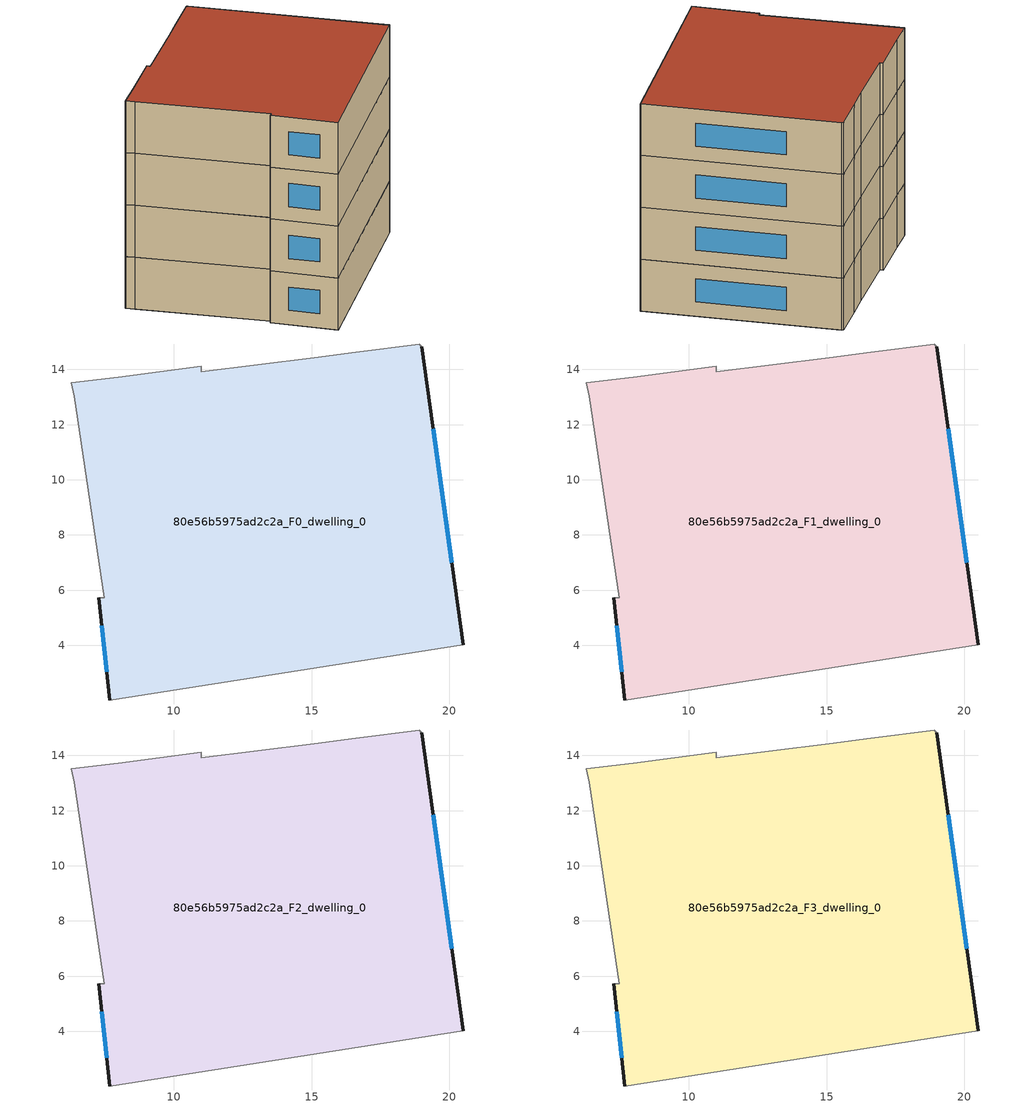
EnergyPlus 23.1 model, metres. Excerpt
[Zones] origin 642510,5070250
80e56b5975ad2c2a_F0_dwelling_0
 floor ground (EU_floor_Construction): 20.5,4.01 19,14.82 18.9,14.92 16.6,14.62 15.1,14.42 10.99,13.92 10.99,14.12 7.99,13.72 6.29,13.53 6.39,13.03 7.49,5.72 7.29,5.72 7.69,2.02 z0
 wall outside (EU_wall_Construction): 19,14.82 20.5,4.01 / 7.69,2.02 7.29,5.72 z0:3
 wall adiabatic (EU_wall_Construction): 20.5,4.01 7.69,2.02 / 7.29,5.72 7.49,5.72 6.39,13.03 6.29,13.53 7.99,13.72 10.99,14.12 10.99,13.92 15.1,14.42 16.6,14.62 18.9,14.92 19,14.82 z0:3
 window (EU_Window_Construction): 19.41,11.85 20.09,6.99 / 7.58,3.04 7.4,4.7 z0.83:2.17
80e56b5975ad2c2a_F1_dwelling_0
 floor to 80e56b5975ad2c2a_F0_dwelling_0 (EU_floor_Construction): 20.5,4.01 19,14.82 18.9,14.92 16.6,14.62 15.1,14.42 10.99,13.92 10.99,14.12 7.99,13.72 6.29,13.53 6.39,13.03 7.49,5.72 7.29,5.72 7.69,2.02 z3
 wall outside (EU_wall_Construction): 19,14.82 20.5,4.01 / 7.69,2.02 7.29,5.72 z3:6
 wall adiabatic (EU_wall_Construction): 20.5,4.01 7.69,2.02 / 7.29,5.72 7.49,5.72 6.39,13.03 6.29,13.53 7.99,13.72 10.99,14.12 10.99,13.92 15.1,14.42 16.6,14.62 18.9,14.92 19,14.82 z3:6
 window (EU_Window_Construction): 19.41,11.85 20.09,6.99 / 7.58,3.04 7.4,4.7 z3.83:5.17
80e56b5975ad2c2a_F2_dwelling_0
 floor to 80e56b5975ad2c2a_F1_dwelling_0 (EU_floor_Construction): 20.5,4.01 19,14.82 18.9,14.92 16.6,14.62 15.1,14.42 10.99,13.92 10.99,14.12 7.99,13.72 6.29,13.53 6.39,13.03 7.49,5.72 7.29,5.72 7.69,2.02 z6
 wall outside (EU_wall_Construction): 19,14.82 20.5,4.01 / 7.69,2.02 7.29,5.72 z6:9
 wall adiabatic (EU_wall_Construction): 20.5,4.01 7.69,2.02 / 7.29,5.72 7.49,5.72 6.39,13.03 6.29,13.53 7.99,13.72 10.99,14.12 10.99,13.92 15.1,14.42 16.6,14.62 18.9,14.92 19,14.82 z6:9
 window (EU_Window_Construction): 19.41,11.85 20.09,6.99 / 7.58,3.04 7.4,4.7 z6.83:8.17
80e56b5975ad2c2a_F3_dwelling_0
 floor to 80e56b5975ad2c2a_F2_dwelling_0 (EU_floor_Construction): 20.5,4.01 19,14.82 18.9,14.92 16.6,14.62 15.1,14.42 10.99,13.92 10.99,14.12 7.99,13.72 6.29,13.53 6.39,13.03 7.49,5.72 7.29,5.72 7.69,2.02 z9
 wall outside (EU_wall_Construction): 19,14.82 20.5,4.01 / 7.69,2.02 7.29,5.72 z9:12
 wall adiabatic (EU_wall_Construction): 20.5,4.01 7.69,2.02 / 7.29,5.72 7.49,5.72 6.39,13.03 6.29,13.53 7.99,13.72 10.99,14.12 10.99,13.92 15.1,14.42 16.6,14.62 18.9,14.92 19,14.82 z9:12
 window (EU_Window_Construction): 19.41,11.85 20.09,6.99 / 7.58,3.04 7.4,4.7 z9.83:11.17
 roof outside (EU_roof_Construction): 19,14.82 20.5,4.01 7.69,2.02 7.29,5.72 7.49,5.72 6.39,13.03 6.29,13.53 7.99,13.72 10.99,14.12 10.99,13.92 15.1,14.42 16.6,14.62 18.9,14.92 z12
[Building]
EU S2 Campaign: North Axis=0; Terrain=City; Solar Distribution=FullExterior
[Site:Location]
Lyon-Bron: Latitude=45.75; Longitude=5; Time Zone=1; Elevation=198
[SizingPeriod:WeatherFileDays]
AnnualSizingPeriod: Begin Month=1; Begin Day of Month=1; End Month=12; End Day of Month=31; Day of Week for Start Day=Monday; Use Weather File Daylight Saving Period=No; Use Weather File Rain and Snow Indicators=No
[MATERIAL]
EU_InternalMass_Material: Roughness=MediumRough; Thickness=0.1; Conductivity=1; Density=1800; Specific Heat=900; Thermal Absorptance=0.9; Solar Absorptance=0.7; Visible Absorptance=0.7
[MATERIAL:NOMASS] Roughness=MediumRough; Thermal Absorptance=0.9; Solar Absorptance=0.7; Visible Absorptance=0.7
Name | Thermal Resistance
EU_wall_NoMass | 0.87146
EU_roof_NoMass | 0.842276
EU_floor_NoMass | 0.496999
[WINDOWMATERIAL:SIMPLEGLAZINGSYSTEM]
EU_Window_SimpleGlazing: UFactor=2.2525; Solar Heat Gain Coefficient=0.76; Visible Transmittance=0.76
[CONSTRUCTION]
EU_wall_Construction: EU_wall_NoMass
EU_roof_Construction: EU_roof_NoMass
EU_floor_Construction: EU_floor_NoMass
EU_InternalMass_Construction: EU_InternalMass_Material
EU_Window_Construction: EU_Window_SimpleGlazing
[ZONE] Type=1; Multiplier=1; Ceiling Height=autocalculate; Floor Area=autocalculate; Part of Total Floor Area=Yes
Name | Volume
80e56b5975ad2c2a_F0_dwelling_0; 80e56b5975ad2c2a_F1_dwelling_0; 80e56b5975ad2c2a_F2_dwelling_0 | 431.683
80e56b5975ad2c2a_F3_dwelling_0 | 1726.73
[INTERNALMASS] Construction=EU_InternalMass_Construction; Surface Area=143.894
Name | Zone or ZoneList
80e56b5975ad2c2a_F0_dwelling_0_EU_InternalMass | 80e56b5975ad2c2a_F0_dwelling_0
80e56b5975ad2c2a_F1_dwelling_0_EU_InternalMass | 80e56b5975ad2c2a_F1_dwelling_0
80e56b5975ad2c2a_F2_dwelling_0_EU_InternalMass | 80e56b5975ad2c2a_F2_dwelling_0
80e56b5975ad2c2a_F3_dwelling_0_EU_InternalMass | 80e56b5975ad2c2a_F3_dwelling_0
[OTHEREQUIPMENT] Fuel Type=Electricity; Design Level Calculation Method=Watts/Area; Power per Zone Floor Area=1; Fraction Latent=0; Fraction Radiant=0; Fraction Lost=0; Carbon Dioxide Generation Rate=0; EndUse Subcategory=EU_Step8_InternalGains
Name | Zone or ZoneList or Space or SpaceList | Schedule
EU_Step8_InternalGain_80e56b5975ad2c2a_F0_dwelling_0_f000 | 80e56b5975ad2c2a_F0_dwelling_0 | EU_Step8_GainSchedule_80e56b5975ad2c2a_F0_dwelling_0_f000
EU_Step8_InternalGain_80e56b5975ad2c2a_F1_dwelling_0_f000 | 80e56b5975ad2c2a_F1_dwelling_0 | EU_Step8_GainSchedule_80e56b5975ad2c2a_F1_dwelling_0_f000
EU_Step8_InternalGain_80e56b5975ad2c2a_F2_dwelling_0_f000 | 80e56b5975ad2c2a_F2_dwelling_0 | EU_Step8_GainSchedule_80e56b5975ad2c2a_F2_dwelling_0_f000
EU_Step8_InternalGain_80e56b5975ad2c2a_F3_dwelling_0_f000 | 80e56b5975ad2c2a_F3_dwelling_0 | EU_Step8_GainSchedule_80e56b5975ad2c2a_F3_dwelling_0_f000
[ZONEVENTILATION:DESIGNFLOWRATE] Schedule=EU_AlwaysOn; Design Flow Rate Calculation Method=AirChanges/Hour; Air Changes per Hour=0.425; Ventilation Type=Natural; Fan Pressure Rise=0; Fan Total Efficiency=1; Constant Term Coefficient=1; Temperature Term Coefficient=0; Velocity Term Coefficient=0; Velocity Squared Term Coefficient=0; Minimum Indoor Temperature=-100; Maximum Indoor Temperature=100; Delta Temperature=-100; Minimum Outdoor Temperature=-100; Maximum Outdoor Temperature=100; Maximum Wind Speed=40
Name | Zone or ZoneList or Space or SpaceList
EU_ConstantAir_80e56b5975ad2c2a_F0_dwelling_0 | 80e56b5975ad2c2a_F0_dwelling_0
EU_ConstantAir_80e56b5975ad2c2a_F1_dwelling_0 | 80e56b5975ad2c2a_F1_dwelling_0
EU_ConstantAir_80e56b5975ad2c2a_F2_dwelling_0 | 80e56b5975ad2c2a_F2_dwelling_0
EU_ConstantAir_80e56b5975ad2c2a_F3_dwelling_0 | 80e56b5975ad2c2a_F3_dwelling_0
[HVACTEMPLATE:THERMOSTAT] Constant Heating Setpoint=20; Constant Cooling Setpoint=50
EU_HeatOnly_80e56b5975ad2c2a_F0_dwelling_0; EU_HeatOnly_80e56b5975ad2c2a_F1_dwelling_0; EU_HeatOnly_80e56b5975ad2c2a_F2_dwelling_0; EU_HeatOnly_80e56b5975ad2c2a_F3_dwelling_0
[HVACTEMPLATE:ZONE:IDEALLOADSAIRSYSTEM] System Availability Schedule=EU_AlwaysOn; Maximum Heating Supply Air Temperature=50; Minimum Cooling Supply Air Temperature=13; Maximum Heating Supply Air Humidity Ratio=0.0156; Minimum Cooling Supply Air Humidity Ratio=0.0077; Heating Limit=NoLimit; Cooling Limit=NoLimit; Heating Availability Schedule=EU_AlwaysOn; Cooling Availability Schedule=EU_CoolingOff; Dehumidification Control Type=ConstantSensibleHeatRatio; Cooling Sensible Heat Ratio=0.7; Dehumidification Setpoint=60; Humidification Control Type=None; Humidification Setpoint=30; Outdoor Air Method=None; Outdoor Air Flow Rate per Person=0.00944; Outdoor Air Flow Rate per Zone Floor Area=0; Outdoor Air Flow Rate per Zone=0; Demand Controlled Ventilation Type=None; Outdoor Air Economizer Type=NoEconomizer; Heat Recovery Type=None; Sensible Heat Recovery Effectiveness=0.7; Latent Heat Recovery Effectiveness=0.65
Name | Template Thermostat
80e56b5975ad2c2a_F0_dwelling_0 | EU_HeatOnly_80e56b5975ad2c2a_F0_dwelling_0
80e56b5975ad2c2a_F1_dwelling_0 | EU_HeatOnly_80e56b5975ad2c2a_F1_dwelling_0
80e56b5975ad2c2a_F2_dwelling_0 | EU_HeatOnly_80e56b5975ad2c2a_F2_dwelling_0
80e56b5975ad2c2a_F3_dwelling_0 | EU_HeatOnly_80e56b5975ad2c2a_F3_dwelling_0
[SIZING:ZONE] Zone Cooling Design Supply Air Temperature Input Method=SupplyAirTemperature; Zone Cooling Design Supply Air Temperature=13; Zone Heating Design Supply Air Temperature Input Method=SupplyAirTemperature; Zone Heating Design Supply Air Temperature=50; Zone Cooling Design Supply Air Humidity Ratio=0.008; Zone Heating Design Supply Air Humidity Ratio=0.008; Cooling Design Air Flow Method=DesignDay; Cooling Design Air Flow Rate=0; Cooling Minimum Air Flow per Zone Floor Area=0.000762; Cooling Minimum Air Flow=0; Cooling Minimum Air Flow Fraction=0.2; Heating Design Air Flow Method=DesignDay; Heating Design Air Flow Rate=0; Heating Maximum Air Flow per Zone Floor Area=0.002032; Heating Maximum Air Flow=0.141576; Heating Maximum Air Flow Fraction=0.3; Account for Dedicated Outdoor Air System=No; Dedicated Outdoor Air System Control Strategy=NeutralSupplyAir; Dedicated Outdoor Air Low Setpoint Temperature for Design=autosize; Dedicated Outdoor Air High Setpoint Temperature for Design=autosize; Zone Load Sizing Method=Sensible Load Only No Latent Load; Zone Latent Cooling Design Supply Air Humidity Ratio Input Method=HumidityRatioDifference; Zone Cooling Design Supply Air Humidity Ratio Difference=0.005; Zone Latent Heating Design Supply Air Humidity Ratio Input Method=HumidityRatioDifference; Zone Humidification Design Supply Air Humidity Ratio Difference=0.005
80e56b5975ad2c2a_F0_dwelling_0; 80e56b5975ad2c2a_F1_dwelling_0; 80e56b5975ad2c2a_F2_dwelling_0; 80e56b5975ad2c2a_F3_dwelling_0
[SCHEDULE:CONSTANT]
Name | Hourly Value
EU_AlwaysOn | 1
EU_CoolingOff | 0
[SCHEDULE:FILE] Column Number=1; Rows to Skip at Top=0; Number of Hours of Data=8760; Column Separator=Comma; Interpolate to Timestep=No; Minutes per Item=60; Adjust Schedule for Daylight Savings=Yes
Name | File
EU_Step8_GainSchedule_80e56b5975ad2c2a_F0_dwelling_0_f000 | ../../schedules/80e56b5975ad2c2a/80e56b5975ad2c2a_F0_dwelling_0_f000_gain.csv
EU_Step8_GainSchedule_80e56b5975ad2c2a_F1_dwelling_0_f000 | ../../schedules/80e56b5975ad2c2a/80e56b5975ad2c2a_F1_dwelling_0_f000_gain.csv
EU_Step8_GainSchedule_80e56b5975ad2c2a_F2_dwelling_0_f000 | ../../schedules/80e56b5975ad2c2a/80e56b5975ad2c2a_F2_dwelling_0_f000_gain.csv
EU_Step8_GainSchedule_80e56b5975ad2c2a_F3_dwelling_0_f000 | ../../schedules/80e56b5975ad2c2a/80e56b5975ad2c2a_F3_dwelling_0_f000_gain.csv
